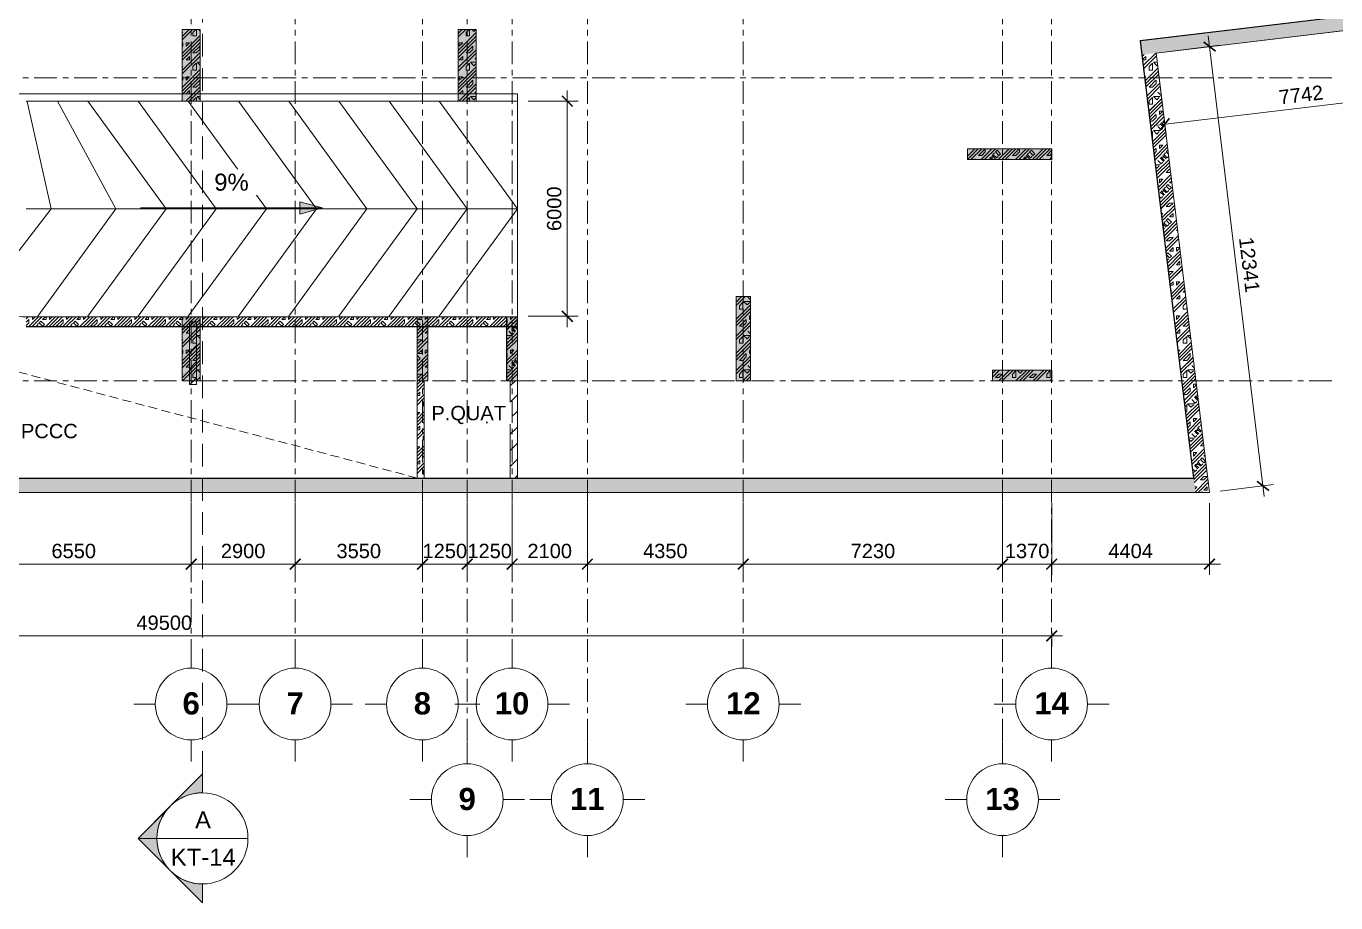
# Model space of a CAD drawing. Header units: millimetres. Extents: x -23040 to 110735, y -14554 to 50786.
# Drawn here: x 12400 to 48925, y -14554 to 9890 of the extents above; entities that cross this region are included whole.
import ezdxf

# ---------------------------------------------------------------- set-up
doc = ezdxf.new("R2010")
doc.units = ezdxf.units.MM
for name, pattern in [('Grid Line', [22.225, 12.7, -3.175, 3.175, -3.175]), ('HIDDEN', [0.375, 0.25, -0.125]), ('HIDDEN2', [4.7625, 3.175, -1.5875])]:
    doc.linetypes.add(name, pattern=pattern)
doc.layers.get('DEFPOINTS').update_dxf_attribs({"color": 230, "lineweight": 13})
for name, color, linetype, lineweight in [('A-DETL-THIN', 151, 'Continuous', 5), ('CHU', 181, 'Continuous', 5), ('DIM', 1, 'Continuous', 5), ('G-ANNO-DIMS', 111, 'Continuous', 5), ('G-ANNO-SYMB', 111, 'Continuous', 5), ('HATCH-1', 8, 'Continuous', 5), ('HATCH-TUONG', 152, 'Continuous', 9), ('KH', 6, 'Continuous', 5), ('KI-HIEU-1', 151, 'Continuous', 9), ('NET CAT', 3, 'Continuous', 5), ('NET THAY 1', 41, 'Continuous', 5), ('NET-CAT', 3, 'Continuous', 9), ('TRUC', 225, 'Continuous', 5)]:
    doc.layers.add(name, color=color, linetype=linetype, lineweight=lineweight)
doc.styles.add('Arial', font='arial.ttf')
doc.styles.add('Arial_13', font='arial.ttf', dxfattribs={"height": 476.25})
doc.styles.add('Arial_14', font='arial.ttf', dxfattribs={"height": 400})
doc.styles.add('Arial_B', font='arialbd.ttf', dxfattribs={"height": 619.047619})
doc.styles.add('TA1', font='arial.ttf')
doc.dimstyles.new('D_200_KTx2', dxfattribs={"dimtxt": 400, "dimasz": 300, "dimexe": 300, "dimexo": 300, "dimgap": 160, "dimtad": 1, "dimdec": 0, "dimzin": 9, "dimtxsty": 'TA1', "dimblk": 'ARCHTICK', "dimcen": 1, "dimdle": 300, "dimclrd": 256, "dimclre": 256, "dimclrt": 7, "dimadec": 0, "dimazin": 0, "dimtfac": 1, "dimtdec": 0, "dimtix": 1, "dimtmove": 1, "dimatfit": 3, "dimldrblk": 'ARCHTICK', "dimfxl": 1, "dimtolj": 1, "dimtzin": 0, "dimlwd": -1, "dimlwe": -1, "dimarcsym": 0})
pattern_1 = [(45, (95.25, 0), (-476.2456, 476.2456), []), (45, (190.5, 0), (-476.2456, 476.2456), []), (45, (0, 0), (-476.2456, 476.2456), []), (45, (476.25, 0), (-476.2456, 476.2456), []), (45, (571.5, 0), (-476.2456, 476.2456), []), (0, (381, 95.25), (0, 952.5), [95.25, -857.25]), (0, (476.25, 190.5), (0, 952.5), [95.25, -857.25]), (45, (381, 95.25), (0, 952.4912), [134.683, -1212.342]), (45, (476.25, 95.25), (0, 952.4912), [134.683, -1212.342]), (0, (381, 95.25), (0, 952.5), [95.25, -857.25]), (90, (-95.25, 95.25), (-952.5, 6e-14), [95.25, -857.25]), (90, (0, 95.25), (-952.5, 6e-14), [190.5, -762]), (45, (-95.25, 190.5), (0, 952.4912), [134.683, -1212.342]), (90, (762, 381), (-952.5, 6e-14), [95.25, -857.25]), (0, (666.75, 381), (0, 952.5), [95.25, -857.25]), (45, (666.75, 381), (0, 952.4912), [134.683, -1212.342]), (0, (857.25, 95.25), (0, 952.5), [95.25, -857.25]), (0, (857.25, 571.5), (0, 952.5), [95.25, -857.25]), (90, (1047.75, 666.75), (-952.5, 6e-14), [95.25, -857.25]), (45, (857.25, 571.5), (0, 952.4912), [269.367, -1077.659]), (45, (952.5, 571.5), (0, 952.4912), [134.683, -1212.342]), (45, (1143, 762), (0, 952.4912), [134.683, -1212.342]), (0, (1143, 857.25), (0, 952.5), [95.25, -857.25]), (90, (1143, 762), (-952.5, 6e-14), [95.25, -857.25]), (0, (476.25, 762), (0, 952.5), [95.25, -857.25]), (0, (666.75, 857.25), (0, 952.5), [95.25, -857.25]), (90, (571.5, 762), (-952.5, 6e-14), [95.25, -857.25]), (90, (666.75, 762), (-952.5, 6e-14), [95.25, -857.25]), (45, (476.25, 762), (0, 952.4912), [134.684, -1212.342]), (45, (666.75, 762), (0, 952.4912), [134.684, -1212.342]), (135, (119, 214.8), (-952.4912, 6e-14), [134.683, -1212.342]), (135, (238.1, 333.4), (-952.4912, 6e-14), [134.683, -1212.342]), (135, (309.56, 404.8), (-952.4912, 6e-14), [134.683, -1212.342]), (135, (333.4, 428.6), (-952.4912, 6e-14), [134.683, -1212.342]), (135, (381, 476.25), (-952.4912, 6e-14), [134.684, -1212.342]), (135, (404.8, 500.06), (-952.4912, 6e-14), [134.683, -1212.342]), (135, (476.25, 571.5), (-952.4912, 6e-14), [134.684, -1212.342]), (135, (523.9, 619.1), (-952.4912, 6e-14), [134.684, -1212.342]), (45, (119, 214.8), (0, 952.4912), [95.25, -1251.775]), (45, (238.1, 333.4), (0, 952.4912), [67.361, -1279.665]), (45, (404.8, 500.06), (0, 952.4912), [67.361, -1279.665]), (45, (309.56, 595.3), (0, 952.4912), [67.361, -1279.665]), (45, (476.25, 571.5), (0, 952.4912), [67.361, -1279.665]), (45, (381, 666.75), (0, 952.4912), [67.361, -1279.665]), (0, (24.2, 309.5), (0, 952.5), [190.043, -762.457]), (0, (238.1, 523.9), (0, 952.5), [95.25, -857.25])]
pattern_2 = [(45, (95.25, 0), (-476.2456, 476.2456), []), (45, (190.5, 0), (-476.2456, 476.2456), []), (45, (0, 0), (-476.2456, 476.2456), []), (45, (476.25, 0), (-476.2456, 476.2456), []), (45, (571.5, 0), (-476.2456, 476.2456), []), (0, (381, 95.25), (0, 952.5), [95.25, -857.25]), (0, (476.25, 190.5), (0, 952.5), [95.25, -857.25]), (45, (381, 95.25), (0, 952.4912), [134.684, -1212.342]), (45, (476.25, 95.25), (0, 952.4912), [134.684, -1212.342]), (0, (381, 95.25), (0, 952.5), [95.25, -857.25]), (90, (-95.25, 95.25), (-952.5, 6e-14), [95.25, -857.25]), (90, (0, 95.25), (-952.5, 6e-14), [190.5, -762]), (45, (-95.25, 190.5), (0, 952.4912), [134.684, -1212.342]), (90, (762, 381), (-952.5, 6e-14), [95.25, -857.25]), (0, (666.75, 381), (0, 952.5), [95.25, -857.25]), (45, (666.75, 381), (0, 952.4912), [134.683, -1212.342]), (0, (857.25, 95.25), (0, 952.5), [95.25, -857.25]), (0, (857.25, 571.5), (0, 952.5), [95.25, -857.25]), (90, (1047.75, 666.75), (-952.5, 6e-14), [95.25, -857.25]), (45, (857.25, 571.5), (0, 952.4912), [269.367, -1077.659]), (45, (952.5, 571.5), (0, 952.4912), [134.683, -1212.342]), (45, (1143, 762), (0, 952.4912), [134.684, -1212.342]), (0, (1143, 857.25), (0, 952.5), [95.25, -857.25]), (90, (1143, 762), (-952.5, 6e-14), [95.25, -857.25]), (0, (476.25, 762), (0, 952.5), [95.25, -857.25]), (0, (666.75, 857.25), (0, 952.5), [95.25, -857.25]), (90, (571.5, 762), (-952.5, 6e-14), [95.25, -857.25]), (90, (666.75, 762), (-952.5, 6e-14), [95.25, -857.25]), (45, (476.25, 762), (0, 952.4912), [134.684, -1212.342]), (45, (666.75, 762), (0, 952.4912), [134.683, -1212.342]), (135, (119, 214.8), (-952.4912, 6e-14), [134.684, -1212.342]), (135, (238.1, 333.4), (-952.4912, 6e-14), [134.684, -1212.342]), (135, (309.56, 404.8), (-952.4912, 6e-14), [134.684, -1212.342]), (135, (333.4, 428.6), (-952.4912, 6e-14), [134.683, -1212.342]), (135, (381, 476.25), (-952.4912, 6e-14), [134.683, -1212.342]), (135, (404.8, 500.06), (-952.4912, 6e-14), [134.684, -1212.342]), (135, (476.25, 571.5), (-952.4912, 6e-14), [134.683, -1212.342]), (135, (523.9, 619.1), (-952.4912, 6e-14), [134.684, -1212.342]), (45, (119, 214.8), (0, 952.4912), [95.25, -1251.776]), (45, (238.1, 333.4), (0, 952.4912), [67.361, -1279.665]), (45, (404.8, 500.06), (0, 952.4912), [67.361, -1279.665]), (45, (309.56, 595.3), (0, 952.4912), [67.361, -1279.665]), (45, (476.25, 571.5), (0, 952.4912), [67.361, -1279.665]), (45, (381, 666.75), (0, 952.4912), [67.361, -1279.665]), (0, (24.2, 309.5), (0, 952.5), [190.043, -762.457]), (0, (238.1, 523.9), (0, 952.5), [95.25, -857.25])]
pattern_3 = [(45, (0, 0), (-224.5064, 224.5064), [])]

# ---------------------------------------------------------------- blocks, each defined once
blk = doc.blocks.new('ALC1807-ASCENT PLAZA-KET CAU 1_rvt-1-MẶT BẰNG HẦM 1')
at = {"layer": 'HATCH-TUONG', "lineweight": 5}
h = blk.add_hatch(dxfattribs=at)
h.set_pattern_fill('FP_4', color=256, style=0, pattern_type=2)
h.set_pattern_definition(pattern_2)
h.paths.add_polyline_path([(43529, 9095), (104445, 16401), (104334, 16780), (43482, 9482)], flags=0)
h = blk.add_hatch(dxfattribs=at)
h.set_pattern_fill('FP_4', color=256, style=0, pattern_type=2)
h.set_pattern_definition(pattern_2)
h.paths.add_polyline_path([(45405, -3110), (43917, 9141), (43529, 9095), (45012, -3110)], flags=0)
h = blk.add_hatch(dxfattribs=at)
h.set_pattern_fill('FP_4', color=256, style=0, pattern_type=2)
h.set_pattern_definition(pattern_2)
h.paths.add_polyline_path([(26089, 1518), (26089, 1790), (12400, 1790), (12400, 1518), (22067, 1518)], flags=0)
h = blk.add_hatch(dxfattribs=at)
h.set_pattern_fill('FP_4', color=256, style=0, pattern_type=2)
h.set_pattern_definition(pattern_2)
h.paths.add_polyline_path([(45002, -3110), (45012, -3110), (44965, -2720), (-3499, -2720), (-3499, -3110), (33480, -3110)], flags=0)
at = {"layer": 'NET CAT'}
for points in [[(17251, 7810), (17251, 9800), (16751, 9800), (16751, 7810)], [(24451, 7810), (24951, 7810), (24951, 9800), (24451, 9800)], [(41001, 6175), (41001, 6475), (38651, 6475), (38651, 6175)], [(32601, 0), (32601, 2350), (32201, 2350), (32201, 0)], [(17251, 0), (17251, 1790), (16751, 1790), (16751, 0)], [(23601, 0), (23601, 1790), (23301, 1790), (23301, 0)], [(26101, 0), (26101, 1790), (25801, 1790), (25801, 0)], [(41001, 0), (41001, 300), (39351, 300), (39351, 0)]]:
    blk.add_hatch(color=256, dxfattribs=at).paths.add_polyline_path(points, flags=0)
at = {"layer": 'NET CAT', "lineweight": 13}
for p, q in [((17251, 9800), (16751, 9800)), ((16751, 9800), (16751, 7810)), ((17251, 7810), (17251, 9800)), ((24951, 9800), (24451, 9800)), ((24451, 9800), (24451, 7810)), ((24951, 7810), (24951, 9800)), ((41001, 6475), (38651, 6475)), ((38651, 6475), (38651, 6175)), ((41001, 6175), (41001, 6475)), ((38651, 6175), (41001, 6175)), ((32201, 2350), (32201, 0)), ((32601, 2350), (32201, 2350)), ((32601, 0), (32601, 2350)), ((16751, 1790), (16751, 0)), ((17251, 0), (17251, 1790)), ((23301, 1790), (23301, 0)), ((23601, 0), (23601, 1790)), ((25801, 1790), (25801, 0)), ((26101, 0), (26101, 1790)), ((41001, 300), (39351, 300)), ((39351, 300), (39351, 0)), ((41001, 0), (41001, 300)), ((16751, 0), (17251, 0)), ((23301, 0), (23601, 0)), ((25801, 0), (26101, 0)), ((32201, 0), (32601, 0))]:
    blk.add_line(p, q, dxfattribs=at)
at = {"layer": 'NET-CAT'}
for p, q in [((104321, 16789), (43471, 9491)), ((43917, 9141), (104435, 16400)), ((43471, 9491), (43473, 9481)), ((43473, 9481), (43520, 9094)), ((45405, -3110), (43917, 9141)), ((43520, 9094), (44953, -2710)), ((12400, 1508), (26099, 1508)), ((26099, 1518), (26099, 1790)), ((26099, 1508), (26099, 1518)), ((44953, -2710), (-3099, -2710)), ((-3499, -3110), (45002, -3110)), ((45002, -3110), (45012, -3110)), ((45012, -3110), (45405, -3110))]:
    blk.add_line(p, q, dxfattribs=at)
at = {"layer": 'NET-CAT', "lineweight": 9}
for p, q in [((43482, 9482), (104324, 16779)), ((43529, 9095), (43482, 9482)), ((44965, -2720), (43529, 9095)), ((26089, 1518), (12400, 1518)), ((26089, 1518), (26089, 1790)), ((-3109, -2720), (44955, -2720)), ((44965, -2720), (44955, -2720))]:
    blk.add_line(p, q, dxfattribs=at)
blk = doc.blocks.new('Railing - Railing-489562-MẶT BẰNG HẦM 1')
at = {"layer": 'NET THAY 1'}
for p, q in [((13227, 8000), (16751, 8000)), ((17251, 8000), (24451, 8000)), ((24951, 8000), (26101, 8000)), ((26101, 8000), (26101, 7800))]:
    blk.add_line(p, q, dxfattribs=at)
blk = doc.blocks.new('_ArchTick')
at = {"color": 0, "const_width": 0.15}
blk.add_lwpolyline([(-0.5, -0.5), (0.5, 0.5)], dxfattribs=at)
blk = doc.blocks.new('*D83')
at = {"layer": 'DEFPOINTS', "color": 0, "transparency": 16777216}
for p in [(10451, -3110), (17001, -3110), (17001, -5110)]:
    blk.add_point(p, dxfattribs=at)
at = {"layer": 'DIM', "transparency": 16777216}
for p, q in [((10451, -3410), (10451, -5410)), ((17001, -3410), (17001, -5410)), ((10151, -5110), (17301, -5110))]:
    blk.add_line(p, q, dxfattribs=at)
at = {"layer": 'DIM', "transparency": 16777216, "xscale": 300, "yscale": 300, "zscale": 300, "rotation": 180}
blk.add_blockref('_ArchTick', (10451, -5110), dxfattribs=at)
at = {"layer": 'DIM', "transparency": 16777216, "xscale": 300, "yscale": 300, "zscale": 300}
blk.add_blockref('_ArchTick', (17001, -5110), dxfattribs=at)
at = {"layer": 'DIM', "color": 7, "transparency": 16777216, "insert": (13726, -4746), "char_height": 400, "attachment_point": 5, "style": 'TA1'}
blk.add_mtext('\\A1;6550', dxfattribs=at)
blk = doc.blocks.new('*D84')
at = {"layer": 'DEFPOINTS', "color": 0, "transparency": 16777216}
for p in [(17001, -3110), (19901, -3110), (19901, -5110)]:
    blk.add_point(p, dxfattribs=at)
at = {"layer": 'DIM', "transparency": 16777216}
for p, q in [((17001, -3410), (17001, -5410)), ((19901, -3410), (19901, -5410)), ((16701, -5110), (20201, -5110))]:
    blk.add_line(p, q, dxfattribs=at)
at = {"layer": 'DIM', "transparency": 16777216, "xscale": 300, "yscale": 300, "zscale": 300, "rotation": 180}
blk.add_blockref('_ArchTick', (17001, -5110), dxfattribs=at)
at = {"layer": 'DIM', "transparency": 16777216, "xscale": 300, "yscale": 300, "zscale": 300}
blk.add_blockref('_ArchTick', (19901, -5110), dxfattribs=at)
at = {"layer": 'DIM', "color": 7, "transparency": 16777216, "insert": (18451, -4746), "char_height": 400, "attachment_point": 5, "style": 'TA1'}
blk.add_mtext('\\A1;2900', dxfattribs=at)
blk = doc.blocks.new('*D85')
at = {"layer": 'DEFPOINTS', "color": 0, "transparency": 16777216}
for p in [(19901, -3110), (23451, -3110), (23451, -5110)]:
    blk.add_point(p, dxfattribs=at)
at = {"layer": 'DIM', "transparency": 16777216}
for p, q in [((19901, -3410), (19901, -5410)), ((23451, -3410), (23451, -5410)), ((19601, -5110), (23751, -5110))]:
    blk.add_line(p, q, dxfattribs=at)
at = {"layer": 'DIM', "transparency": 16777216, "xscale": 300, "yscale": 300, "zscale": 300, "rotation": 180}
blk.add_blockref('_ArchTick', (19901, -5110), dxfattribs=at)
at = {"layer": 'DIM', "transparency": 16777216, "xscale": 300, "yscale": 300, "zscale": 300}
blk.add_blockref('_ArchTick', (23451, -5110), dxfattribs=at)
at = {"layer": 'DIM', "color": 7, "transparency": 16777216, "insert": (21676, -4746), "char_height": 400, "attachment_point": 5, "style": 'TA1'}
blk.add_mtext('\\A1;3550', dxfattribs=at)
blk = doc.blocks.new('*D86')
at = {"layer": 'DEFPOINTS', "color": 0, "transparency": 16777216}
for p in [(23451, -3110), (24701, -3110), (24701, -5110)]:
    blk.add_point(p, dxfattribs=at)
at = {"layer": 'DIM', "transparency": 16777216}
for p, q in [((23451, -3410), (23451, -5410)), ((24701, -3410), (24701, -5410)), ((23451, -5110), (23151, -5110)), ((23451, -5110), (24701, -5110)), ((24701, -5110), (25001, -5110))]:
    blk.add_line(p, q, dxfattribs=at)
at = {"layer": 'DIM', "transparency": 16777216, "xscale": 300, "yscale": 300, "zscale": 300}
blk.add_blockref('_ArchTick', (23451, -5110), dxfattribs=at)
at = {"layer": 'DIM', "transparency": 16777216, "xscale": 300, "yscale": 300, "zscale": 300, "rotation": 180}
blk.add_blockref('_ArchTick', (24701, -5110), dxfattribs=at)
at = {"layer": 'DIM', "color": 7, "transparency": 16777216, "insert": (24076, -4746), "char_height": 400, "attachment_point": 5, "style": 'TA1'}
blk.add_mtext('\\A1;1250', dxfattribs=at)
blk = doc.blocks.new('*D87')
at = {"layer": 'DEFPOINTS', "color": 0, "transparency": 16777216}
for p in [(24701, -3110), (25951, -3110), (25951, -5110)]:
    blk.add_point(p, dxfattribs=at)
at = {"layer": 'DIM', "transparency": 16777216}
for p, q in [((24701, -3410), (24701, -5410)), ((25951, -3410), (25951, -5410)), ((24701, -5110), (24401, -5110)), ((24701, -5110), (25951, -5110)), ((25951, -5110), (26251, -5110))]:
    blk.add_line(p, q, dxfattribs=at)
at = {"layer": 'DIM', "transparency": 16777216, "xscale": 300, "yscale": 300, "zscale": 300}
blk.add_blockref('_ArchTick', (24701, -5110), dxfattribs=at)
at = {"layer": 'DIM', "transparency": 16777216, "xscale": 300, "yscale": 300, "zscale": 300, "rotation": 180}
blk.add_blockref('_ArchTick', (25951, -5110), dxfattribs=at)
at = {"layer": 'DIM', "color": 7, "transparency": 16777216, "insert": (25326, -4746), "char_height": 400, "attachment_point": 5, "style": 'TA1'}
blk.add_mtext('\\A1;1250', dxfattribs=at)
blk = doc.blocks.new('*D88')
at = {"layer": 'DEFPOINTS', "color": 0, "transparency": 16777216}
for p in [(25951, -3110), (28051, -3110), (28051, -5110)]:
    blk.add_point(p, dxfattribs=at)
at = {"layer": 'DIM', "transparency": 16777216}
for p, q in [((25951, -3410), (25951, -5410)), ((28051, -3410), (28051, -5410)), ((25651, -5110), (28351, -5110))]:
    blk.add_line(p, q, dxfattribs=at)
at = {"layer": 'DIM', "transparency": 16777216, "xscale": 300, "yscale": 300, "zscale": 300, "rotation": 180}
blk.add_blockref('_ArchTick', (25951, -5110), dxfattribs=at)
at = {"layer": 'DIM', "transparency": 16777216, "xscale": 300, "yscale": 300, "zscale": 300}
blk.add_blockref('_ArchTick', (28051, -5110), dxfattribs=at)
at = {"layer": 'DIM', "color": 7, "transparency": 16777216, "insert": (27001, -4746), "char_height": 400, "attachment_point": 5, "style": 'TA1'}
blk.add_mtext('\\A1;2100', dxfattribs=at)
blk = doc.blocks.new('*D89')
at = {"layer": 'DEFPOINTS', "color": 0, "transparency": 16777216}
for p in [(28051, -3110), (32401, -3110), (32401, -5110)]:
    blk.add_point(p, dxfattribs=at)
at = {"layer": 'DIM', "transparency": 16777216}
for p, q in [((28051, -3410), (28051, -5410)), ((32401, -3410), (32401, -5410)), ((27751, -5110), (32701, -5110))]:
    blk.add_line(p, q, dxfattribs=at)
at = {"layer": 'DIM', "transparency": 16777216, "xscale": 300, "yscale": 300, "zscale": 300, "rotation": 180}
blk.add_blockref('_ArchTick', (28051, -5110), dxfattribs=at)
at = {"layer": 'DIM', "transparency": 16777216, "xscale": 300, "yscale": 300, "zscale": 300}
blk.add_blockref('_ArchTick', (32401, -5110), dxfattribs=at)
at = {"layer": 'DIM', "color": 7, "transparency": 16777216, "insert": (30226, -4746), "char_height": 400, "attachment_point": 5, "style": 'TA1'}
blk.add_mtext('\\A1;4350', dxfattribs=at)
blk = doc.blocks.new('*D90')
at = {"layer": 'DEFPOINTS', "color": 0, "transparency": 16777216}
for p in [(32401, -3110), (39631, -3110), (39631, -5110)]:
    blk.add_point(p, dxfattribs=at)
at = {"layer": 'DIM', "transparency": 16777216}
for p, q in [((32401, -3410), (32401, -5410)), ((39631, -3410), (39631, -5410)), ((32101, -5110), (39931, -5110))]:
    blk.add_line(p, q, dxfattribs=at)
at = {"layer": 'DIM', "transparency": 16777216, "xscale": 300, "yscale": 300, "zscale": 300, "rotation": 180}
blk.add_blockref('_ArchTick', (32401, -5110), dxfattribs=at)
at = {"layer": 'DIM', "transparency": 16777216, "xscale": 300, "yscale": 300, "zscale": 300}
blk.add_blockref('_ArchTick', (39631, -5110), dxfattribs=at)
at = {"layer": 'DIM', "color": 7, "transparency": 16777216, "insert": (36016, -4746), "char_height": 400, "attachment_point": 5, "style": 'TA1'}
blk.add_mtext('\\A1;7230', dxfattribs=at)
blk = doc.blocks.new('*D91')
at = {"layer": 'DEFPOINTS', "color": 0, "transparency": 16777216}
for p in [(39631, -3110), (41001, -3110), (41001, -5110)]:
    blk.add_point(p, dxfattribs=at)
at = {"layer": 'DIM', "transparency": 16777216}
for p, q in [((39631, -3410), (39631, -5410)), ((41001, -3410), (41001, -5410)), ((39631, -5110), (39331, -5110)), ((39631, -5110), (41001, -5110)), ((41001, -5110), (41301, -5110))]:
    blk.add_line(p, q, dxfattribs=at)
at = {"layer": 'DIM', "transparency": 16777216, "xscale": 300, "yscale": 300, "zscale": 300}
blk.add_blockref('_ArchTick', (39631, -5110), dxfattribs=at)
at = {"layer": 'DIM', "transparency": 16777216, "xscale": 300, "yscale": 300, "zscale": 300, "rotation": 180}
blk.add_blockref('_ArchTick', (41001, -5110), dxfattribs=at)
at = {"layer": 'DIM', "color": 7, "transparency": 16777216, "insert": (40316, -4746), "char_height": 400, "attachment_point": 5, "style": 'TA1'}
blk.add_mtext('\\A1;1370', dxfattribs=at)
blk = doc.blocks.new('*D92')
at = {"layer": 'DEFPOINTS', "color": 0, "transparency": 16777216}
for p in [(-8499, -6686), (41001, -6686), (41001, -7110)]:
    blk.add_point(p, dxfattribs=at)
at = {"layer": 'DIM', "transparency": 16777216}
for p, q in [((-8799, -7110), (41301, -7110)), ((-8499, -6986), (-8499, -7410)), ((41001, -6986), (41001, -7410))]:
    blk.add_line(p, q, dxfattribs=at)
at = {"layer": 'DIM', "transparency": 16777216, "xscale": 300, "yscale": 300, "zscale": 300, "rotation": 180}
blk.add_blockref('_ArchTick', (-8499, -7110), dxfattribs=at)
at = {"layer": 'DIM', "transparency": 16777216, "xscale": 300, "yscale": 300, "zscale": 300}
blk.add_blockref('_ArchTick', (41001, -7110), dxfattribs=at)
at = {"layer": 'DIM', "color": 7, "transparency": 16777216, "insert": (16251, -6746), "char_height": 400, "attachment_point": 5, "style": 'TA1'}
blk.add_mtext('\\A1;49500', dxfattribs=at)
blk = doc.blocks.new('*D113')
at = {"layer": 'DEFPOINTS', "color": 0, "transparency": 16777216}
for p in [(26101, 7800), (27492, 7800), (26101, 1800)]:
    blk.add_point(p, dxfattribs=at)
at = {"layer": 'DIM', "transparency": 16777216}
for p, q in [((27492, 1500), (27492, 8100)), ((26401, 7800), (27792, 7800)), ((26401, 1800), (27792, 1800))]:
    blk.add_line(p, q, dxfattribs=at)
at = {"layer": 'DIM', "transparency": 16777216, "xscale": 300, "yscale": 300, "zscale": 300}
for p, rotation in [((27492, 7800), 90), ((27492, 1800), 270)]:
    blk.add_blockref('_ArchTick', p, dxfattribs=dict(at, rotation=rotation))
at = {"layer": 'DIM', "color": 7, "transparency": 16777216, "insert": (27128, 4800), "char_height": 400, "attachment_point": 5, "rotation": 90, "style": 'TA1'}
blk.add_mtext('\\A1;6000', dxfattribs=at)
blk = doc.blocks.new('*D114')
at = {"layer": 'DEFPOINTS', "color": 0, "transparency": 16777216}
for p in [(43917, 9141), (51891, 7656), (44154, 7157)]:
    blk.add_point(p, dxfattribs=at)
at = {"layer": 'DIM', "transparency": 16777216}
for p, q in [((43952, 8843), (44190, 6859)), ((52139, 8113), (43857, 7121)), ((51856, 7954), (51805, 8376))]:
    blk.add_line(p, q, dxfattribs=at)
at = {"layer": 'DIM', "transparency": 16777216, "xscale": 300, "yscale": 300, "zscale": 300}
for p, rotation in [((51841, 8078), 6.830649259230679), ((44154, 7157), 186.8306492592307)]:
    blk.add_blockref('_ArchTick', p, dxfattribs=dict(at, rotation=rotation))
at = {"layer": 'DIM', "color": 7, "transparency": 16777216, "insert": (47955, 7976), "char_height": 400, "attachment_point": 5, "rotation": 6.8306, "style": 'TA1'}
blk.add_mtext('\\A1;7742', dxfattribs=at)
blk = doc.blocks.new('*D124')
at = {"layer": 'DEFPOINTS', "color": 0, "transparency": 16777216}
for p in [(41001, -3110), (45405, -3110), (45405, -5110)]:
    blk.add_point(p, dxfattribs=at)
at = {"layer": 'DIM', "transparency": 16777216}
for p, q in [((41001, -3410), (41001, -5410)), ((45405, -3410), (45405, -5410)), ((40701, -5110), (45705, -5110))]:
    blk.add_line(p, q, dxfattribs=at)
at = {"layer": 'DIM', "transparency": 16777216, "xscale": 300, "yscale": 300, "zscale": 300, "rotation": 180}
blk.add_blockref('_ArchTick', (41001, -5110), dxfattribs=at)
at = {"layer": 'DIM', "transparency": 16777216, "xscale": 300, "yscale": 300, "zscale": 300}
blk.add_blockref('_ArchTick', (45405, -5110), dxfattribs=at)
at = {"layer": 'DIM', "color": 7, "transparency": 16777216, "insert": (43203, -4746), "char_height": 400, "attachment_point": 5, "style": 'TA1'}
blk.add_mtext('\\A1;4404', dxfattribs=at)
blk = doc.blocks.new('*D125')
at = {"layer": 'DEFPOINTS', "color": 0, "transparency": 16777216}
for p in [(43917, 9141), (45406, 9322), (45405, -3110)]:
    blk.add_point(p, dxfattribs=at)
at = {"layer": 'DIM', "transparency": 16777216}
for p, q in [((46930, -3227), (45370, 9620)), ((44215, 9177), (45704, 9358)), ((45703, -3074), (47192, -2893))]:
    blk.add_line(p, q, dxfattribs=at)
at = {"layer": 'DIM', "transparency": 16777216, "xscale": 300, "yscale": 300, "zscale": 300}
for p, rotation in [((45406, 9322), 96.92598130922812), ((46894, -2929), 276.9259813092281)]:
    blk.add_blockref('_ArchTick', p, dxfattribs=dict(at, rotation=rotation))
at = {"layer": 'DIM', "color": 7, "transparency": 16777216, "insert": (46512, 3240), "char_height": 400, "attachment_point": 5, "rotation": 276.926, "style": 'TA1', "bg_fill": 3, "box_fill_scale": 1.1, "bg_fill_color": 256, "bg_fill_true_color": 13158600, "bg_fill_transparency": 0}
blk.add_mtext('\\A1;12341', dxfattribs=at)
blk = doc.blocks.new('Grid - FamilyAL-KH TRUC-550400-MẶT BẰNG HẦM 2')
at = {"layer": 'KH'}
for p, q in [((0, 7), (0, 4)), ((-8, -1), (-5, -1)), ((8, -1), (5, -1)), ((0, -9), (0, -6))]:
    blk.add_line(p, q, dxfattribs=at)
blk.add_circle((0, -1), 5, dxfattribs=at)
blk = doc.blocks.new('Section - Section Head - Filled-317961-MẶT BẰNG TẦNG 1')
at = {"layer": 'G-ANNO-SYMB'}
h = blk.add_hatch(color=256, dxfattribs=at)
edge = h.paths.add_edge_path(flags=0)
edge.add_line((-10.84, 4.49), (-6.35, 8.98))
edge.add_line((-6.35, 8.98), (-6.35, 6.35))
edge.add_arc((-6.35, 0), 6.35, 90, 135)
h = blk.add_hatch(color=256, dxfattribs=at)
edge = h.paths.add_edge_path(flags=0)
edge.add_arc((-6.35, 0), 6.35, 45, 90)
edge.add_line((-6.35, 6.35), (-6.35, 8.98))
edge.add_line((-6.35, 8.98), (-1.86, 4.49))
h = blk.add_hatch(color=256, dxfattribs=at)
edge = h.paths.add_edge_path(flags=0)
edge.add_arc((-6.35, 0), 6.36, 137.9216, 180)
edge.add_line((-12.71, 0), (-15.33, 0))
edge.add_line((-15.33, 0), (-11.07, 4.26))
h = blk.add_hatch(color=256, dxfattribs=at)
edge = h.paths.add_edge_path(flags=0)
edge.add_line((-1.63, 4.26), (2.63, 0))
edge.add_line((2.63, 0), (0.01, 0))
edge.add_arc((-6.35, 0), 6.36, 0, 42.0784)
for p, q in [((-6.35, 8.98), (-15.33, 0)), ((-6.35, 8.98), (-10.84, 4.49)), ((-6.35, 8.98), (2.63, 0)), ((-6.35, 6.35), (-6.35, 8.98)), ((-1.86, 4.49), (-6.35, 8.98)), ((-6.35, 8.98), (-6.35, 6.35)), ((-11.07, 4.26), (-15.33, 0)), ((2.63, 0), (-1.63, 4.26)), ((-15.33, 0), (-12.71, 0)), ((0.01, 0), (2.63, 0)), ((-12.7, 0), (-15.33, 0)), ((0, 0), (2.63, 0))]:
    blk.add_line(p, q, dxfattribs=at)
for radius, start, end in [(6.35, 360, 180), (6.35, 90, 135), (6.35, 45, 90), (6.36, 137.9216, 180), (6.36, 0, 42.0784), (6.35, 180, 360)]:
    blk.add_arc((-6.35, 0), radius, start, end, dxfattribs=at)

msp = doc.modelspace()

# ---------------------------------------------------------------- hatches: boundary and pattern name
at = {"layer": 'G-ANNO-DIMS'}
msp.add_hatch(color=256, dxfattribs=at).paths.add_polyline_path([(20663.8, 4821), (20028.8, 4991.1), (20028.8, 4650.8)], flags=0)
at = {"layer": 'HATCH-TUONG', "lineweight": 5}
h = msp.add_hatch(dxfattribs=at)
h.set_pattern_fill('FP_1', color=256, style=0, pattern_type=2)
h.set_pattern_definition(pattern_1)
h.paths.add_polyline_path([(43529.5, 9094.8), (104445.2, 16400.8), (104334.2, 16780.3), (43482.5, 9482)], flags=0)
h = msp.add_hatch(dxfattribs=at)
h.set_pattern_fill('FP_1', color=256, style=0, pattern_type=2)
h.set_pattern_definition(pattern_1)
h.paths.add_polyline_path([(45404.9, -3110.1), (43916.7, 9141.3), (43529.5, 9094.8), (45012.1, -3110.1)], flags=0)
h = msp.add_hatch(dxfattribs=at)
h.set_pattern_fill('FP_2', color=256, style=0, pattern_type=2)
h.set_pattern_definition(pattern_3)
h.paths.add_polyline_path([(17150.5, -100.1), (17150.5, 1649.9), (16950.5, 1649.9), (16950.5, -100.1)], flags=0)
h = msp.add_hatch(dxfattribs=at)
h.set_pattern_fill('FP_2', color=256, style=0, pattern_type=2)
h.set_pattern_definition(pattern_3)
h.paths.add_polyline_path([(26100.5, -2720.1), (26100.5, -0.1), (25900.5, -0.1), (25900.5, -2720.1)], flags=0)
h = msp.add_hatch(dxfattribs=at)
h.set_pattern_fill('FP_1', color=256, style=0, pattern_type=2)
h.set_pattern_definition(pattern_1)
h.paths.add_polyline_path([(45012.1, -3110.1), (44964.7, -2720.1), (-3499.5, -2720.1), (-3499.5, -3110.1), (45002, -3110.1)], flags=0)
at = {"layer": 'NET CAT'}
h = msp.add_hatch(dxfattribs=at)
h.set_pattern_fill('FP_1', color=256, style=0, pattern_type=2)
h.set_pattern_definition(pattern_1)
h.paths.add_polyline_path([(17250.5, 7799.9), (17250.5, 9799.9), (16750.5, 9799.9), (16750.5, 7799.9)], flags=0)
h = msp.add_hatch(dxfattribs=at)
h.set_pattern_fill('FP_1', color=256, style=0, pattern_type=2)
h.set_pattern_definition(pattern_1)
h.paths.add_polyline_path([(24450.5, 7799.9), (24950.5, 7799.9), (24950.5, 9799.9), (24450.5, 9799.9)], flags=0)
h = msp.add_hatch(dxfattribs=at)
h.set_pattern_fill('FP_1', color=256, style=0, pattern_type=2)
h.set_pattern_definition(pattern_1)
h.paths.add_polyline_path([(39200.5, 6174.9), (41000.5, 6174.9), (41000.5, 6474.9), (38650.5, 6474.9), (38650.5, 6174.9)], flags=0)
h = msp.add_hatch(dxfattribs=at)
h.set_pattern_fill('FP_1', color=256, style=0, pattern_type=2)
h.set_pattern_definition(pattern_1)
h.paths.add_polyline_path([(32600.5, -0.1), (32600.5, 2349.9), (32200.5, 2349.9), (32200.7, -0.1), (32468.8, -0.1)], flags=0)
h = msp.add_hatch(dxfattribs=at)
h.set_pattern_fill('FP_1', color=256, style=0, pattern_type=2)
h.set_pattern_definition(pattern_1)
h.paths.add_polyline_path([(16750.5, -0.1), (17250.5, -0.1), (17248.7, 1789.9), (16750.5, 1789.9)], flags=0)
h = msp.add_hatch(dxfattribs=at)
h.set_pattern_fill('FP_1', color=256, style=0, pattern_type=2)
h.set_pattern_definition(pattern_1)
h.paths.add_polyline_path([(23600.5, -0.1), (23598.7, 1789.9), (23300.5, 1789.9), (23300.5, -0.1), (23598.7, -0.1)], flags=0)
h = msp.add_hatch(dxfattribs=at)
h.set_pattern_fill('FP_1', color=256, style=0, pattern_type=2)
h.set_pattern_definition(pattern_1)
h.paths.add_polyline_path([(25800.5, -0.1), (26100.5, -0.1), (26100.5, 1789.9), (25800.5, 1789.9)], flags=0)
h = msp.add_hatch(dxfattribs=at)
h.set_pattern_fill('FP_1', color=256, style=0, pattern_type=2)
h.set_pattern_definition(pattern_1)
h.paths.add_polyline_path([(41000.5, -0.1), (41000.5, 299.9), (39350.5, 299.9), (39350.5, -0.1)], flags=0)

# ---------------------------------------------------------------- linework, layer by layer
at = {"lineweight": 5}
msp.add_lwpolyline([(7899.9, 16034.5), (8099.9, 16034.5), (8099.9, 12436.2, 0.4231744), (12399.9, 7999.9), (26100.8, 7999.9), (26100.8, 7799.9)], format="xyb", dxfattribs=at)
at = {"layer": 'A-DETL-THIN'}
for p, q in [((24450.7, 7799.9), (12398.2, 7799.9)), ((24450.7, 7799.9), (12398.2, 7799.9)), ((12430.7, 7791.5), (13099.1, 4799.9)), ((14900.8, 4799.9), (13271.6, 7799.9)), ((16300.8, 4799.9), (14121.2, 7799.9)), ((17700.8, 4799.9), (15521.2, 7799.9)), ((19100.8, 4799.9), (16921.2, 7799.9)), ((20500.8, 4799.9), (18321.2, 7799.9)), ((21900.8, 4799.9), (19721.2, 7799.9)), ((23300.8, 4799.9), (21121.2, 7799.9)), ((24700.8, 4799.9), (22521.2, 7799.9)), ((26100.8, 4799.9), (23921.2, 7799.9)), ((24950.7, 7799.9), (24450.7, 7799.9)), ((24950.7, 7799.9), (24450.7, 7799.9)), ((26100.8, 7799.9), (24950.7, 7799.9)), ((26100.8, 7799.9), (24950.7, 7799.9)), ((26100.8, 1789.9), (26100.8, 7799.9)), ((26100.8, 1789.9), (26100.8, 7799.9)), ((10862.6, 1903.1), (13099.1, 4799.9)), ((26100.8, 4799.9), (12398.2, 4799.9)), ((14900.8, 4799.9), (12721.2, 1799.9)), ((16300.8, 4799.9), (14121.2, 1799.9)), ((17700.8, 4799.9), (15521.2, 1799.9)), ((19100.8, 4799.9), (16921.2, 1799.9)), ((20500.8, 4799.9), (18321.2, 1799.9)), ((21900.8, 4799.9), (19721.2, 1799.9)), ((23300.8, 4799.9), (21121.2, 1799.9)), ((24700.8, 4799.9), (22521.2, 1799.9)), ((26100.8, 4799.9), (23921.2, 1799.9)), ((12401.9, 1789.9), (16748.7, 1789.9)), ((12401.9, 1789.9), (16748.7, 1789.9)), ((16748.7, 1789.9), (17248.7, 1789.9)), ((16748.7, 1789.9), (17248.7, 1789.9)), ((17248.7, 1789.9), (23298.7, 1789.9)), ((17248.7, 1789.9), (23298.7, 1789.9)), ((23298.7, 1789.9), (23598.7, 1789.9)), ((23298.7, 1789.9), (23598.7, 1789.9)), ((23598.7, 1789.9), (25800.7, 1789.9)), ((23598.7, 1789.9), (25800.7, 1789.9)), ((25800.7, 1789.9), (26100.7, 1789.9)), ((25800.7, 1789.9), (26100.7, 1789.9))]:
    msp.add_line(p, q, dxfattribs=at)
for start in [260.69442, 260.69598]:
    msp.add_arc((12401.9, 12314.8), 10524.8, start, 270, dxfattribs=at)
at = {"layer": 'G-ANNO-DIMS'}
for p, q in [((15583.8, 4821), (20663.8, 4821)), ((20663.8, 4821), (20028.8, 4991.1)), ((20028.8, 4991.1), (20028.8, 4650.8)), ((20028.8, 4650.8), (20663.8, 4821))]:
    msp.add_line(p, q, dxfattribs=at)
at = {"layer": 'G-ANNO-SYMB'}
msp.add_line((16045.5, -12757.5), (18585.5, -12757.5), dxfattribs=at)
at = {"layer": 'HATCH-1', "linetype": 'HIDDEN', "ltscale": 1000}
msp.add_line((23300.5, -2710.1), (-3099.5, 4315.8), dxfattribs=at)
at = {"layer": 'KI-HIEU-1', "linetype": 'HIDDEN2', "ltscale": 200}
msp.add_line((17315.5, -10961.4), (17315.5, 47719.9), dxfattribs=at)
at = {"layer": 'NET CAT', "lineweight": 13}
for p, q in [((17250.5, 9799.9), (16750.5, 9799.9)), ((16750.5, 9799.9), (16750.5, 7800.1)), ((17250.5, 7800.1), (17250.5, 9799.9)), ((24950.5, 9799.9), (24450.5, 9799.9)), ((24450.5, 9799.9), (24450.5, 7799.9)), ((24950.5, 7799.9), (24950.5, 9799.9)), ((39200.5, 6474.9), (38650.5, 6474.9)), ((38650.5, 6474.9), (38650.5, 6174.9)), ((41000.5, 6474.9), (39200.5, 6474.9)), ((41000.5, 6174.9), (41000.5, 6474.9)), ((38650.5, 6174.9), (39200.5, 6174.9)), ((39200.5, 6174.9), (41000.5, 6174.9)), ((32200.5, 2349.9), (32200.5, -0.1)), ((32600.5, 2349.9), (32200.5, 2349.9)), ((32600.5, 1999.9), (32600.5, 2349.9)), ((32600.5, -0.1), (32600.5, 1999.9)), ((16750.5, 1789.9), (16750.5, -0.1)), ((17250.5, -0.1), (17250.5, 1789.9)), ((23300.5, 1789.9), (23300.5, -0.1)), ((23600.5, -0.1), (23600.5, 1789.9)), ((25800.5, 1789.9), (25800.5, -0.1)), ((26100.5, -0.1), (26100.5, 1789.9)), ((41000.5, 299.9), (39350.5, 299.9)), ((39350.5, 299.9), (39350.5, -0.1)), ((41000.5, -0.1), (41000.5, 299.9)), ((16750.5, -0.1), (17248.7, -0.1)), ((23300.5, -0.1), (23598.7, -0.1)), ((25800.7, -0.1), (26100.5, -0.1)), ((32200.7, -0.1), (32600.5, -0.1)), ((39350.5, -0.1), (41000.5, -0.1))]:
    msp.add_line(p, q, dxfattribs=at)
at = {"layer": 'NET-CAT'}
for p, q in [((104321.3, 16788.8), (43471.3, 9490.7)), ((43916.7, 9141.3), (104837.8, 16447.9)), ((43471.3, 9490.7), (44953.4, -2710.1)), ((45404.9, -3110.1), (43916.7, 9141.3)), ((26099.1, 1488.3), (26099.1, 1789.9)), ((44953.4, -2710.1), (-3099.5, -2710.1)), ((-3499.5, -3110.1), (45404.9, -3110.1))]:
    msp.add_line(p, q, dxfattribs=at)
at = {"layer": 'NET-CAT', "lineweight": 15}
for p, q in [((43482.5, 9482), (104334.2, 16780.3)), ((44964.7, -2720.1), (43482.5, 9482)), ((16950.5, 1649.9), (16950.5, -0.1)), ((17150.5, 1649.9), (16950.5, 1649.9)), ((17150.5, -0.1), (17150.5, 1649.9)), ((16950.5, -0.1), (16950.5, -100.1)), ((16950.5, -100.1), (17150.5, -100.1)), ((17150.5, -100.1), (17150.5, -0.1)), ((23300.5, -0.1), (23300.5, -2720.1)), ((23500.5, -0.1), (23300.5, -0.1)), ((23500.5, -2720.1), (23500.5, -0.1)), ((25900.5, -0.1), (25900.5, -2720.1)), ((26100.5, -0.1), (25900.5, -0.1)), ((26100.5, -2720.1), (26100.5, -0.1)), ((-3109.5, -2720.1), (44964.7, -2720.1)), ((23300.5, -2720.1), (23500.5, -2720.1)), ((25900.5, -2720.1), (26100.5, -2720.1))]:
    msp.add_line(p, q, dxfattribs=at)
at = {"layer": 'TRUC', "linetype": 'Grid Line', "ltscale": 50}
for p, q in [((17000.5, 47249.9), (17000.5, -7610.1)), ((19900.5, 47249.9), (19900.5, -7610.1)), ((28050.5, 47249.9), (28050.5, -10277.6)), ((32400.5, 47249.9), (32400.5, -7610.1)), ((39630.5, 47249.9), (39630.5, -10277.6)), ((41000.5, 47249.9), (41000.5, -7610.1)), ((48819.1, 8449.9), (-17507, 8449.9)), ((48819.1, -0.1), (-15192.4, -0.1))]:
    msp.add_line(p, q, dxfattribs=at)

# ---------------------------------------------------------------- block references
at = {"lineweight": 5}
msp.add_blockref('Railing - Railing-489562-MẶT BẰNG HẦM 1', (0, 0), dxfattribs=at)
at = {"lineweight": 5, "xscale": 199.9999999999999, "yscale": 199.9999999999999, "zscale": 199.9999999999999, "rotation": 180}
for p in [(17000.5, -9210.1), (19900.5, -9210.1), (23450.5, -9210.1), (25950.5, -9210.1), (32400.5, -9210.1), (41000.5, -9210.1), (24700.5, -11877.6), (28050.5, -11877.6), (39630.5, -11877.6)]:
    msp.add_blockref('Grid - FamilyAL-KH TRUC-550400-MẶT BẰNG HẦM 2', p, dxfattribs=at)
at = {"layer": 'G-ANNO-SYMB', "xscale": 199.9999999999999, "yscale": 199.9999999999999, "zscale": 199.9999999999999, "rotation": 90}
msp.add_blockref('Section - Section Head - Filled-317961-MẶT BẰNG TẦNG 1', (17315.5, -11487.5), dxfattribs=at)

# ---------------------------------------------------------------- texts
at = {"layer": 'G-ANNO-SYMB', "attachment_point": 2, "line_spacing_factor": 0.941778, "style": 'Arial'}
for s, insert, char_height, width in [('A', (17331.8, -12004.2), 476.2, 443.133), ('KT-14', (17339.8, -13043.3), 476.25, 2240.682)]:
    msp.add_mtext(s, dxfattribs=dict(at, insert=insert, char_height=char_height, width=width))
at = {"layer": 'KH', "attachment_point": 2, "line_spacing_factor": 0.941778, "style": 'Arial_B'}
for s, insert, char_height, width in [('\\fArial|b1|i0|c0|p34|;6', (17000.8, -8682.2), 619.048, 558.244), ('\\fArial|b1|i0|c0|p34|;7', (19900.8, -8682.2), 619.048, 558.244), ('\\fArial|b1|i0|c0|p34|;8', (23450.8, -8682.2), 619.048, 558.244), ('10', (25950.8, -8682.2), 619.05, 1116.488), ('12', (32400.8, -8682.2), 619.05, 1116.488), ('14', (41000.8, -8682.2), 619.05, 1116.488), ('\\fArial|b1|i0|c0|p34|;9', (24700.8, -11349.8), 619.048, 558.244), ('11', (28050.8, -11349.8), 619.05, 1116.488), ('13', (39630.8, -11349.8), 619.05, 1116.488)]:
    msp.add_mtext(s, dxfattribs=dict(at, insert=insert, char_height=char_height, width=width))

# ---------------------------------------------------------------- dimensions: what is measured, and where the dimension line sits
at = {"layer": 'DIM'}
for base, p1, p2, angle, picture, middle in [((44154.4, 7156.9), (51891.5, 7656.4), (43916.7, 9141.3), 6.83065, '*D114', (47954.8, 7975.5)), ((27491.8, 7799.9), (26100.8, 1799.9), (26100.8, 7799.9), 90, '*D113', (27127.6, 4799.9))]:
    dim = msp.add_linear_dim(base=base, p1=p1, p2=p2, angle=angle, dimstyle='D_200_KTx2', dxfattribs=at)
    dim.commit()
    dim.dimension.update_dxf_attribs({"geometry": picture, "text_midpoint": middle})
for base, p1, p2, picture, middle in [((17000.5, -5110.1), (10450.5, -3110.1), (17000.5, -3110.1), '*D83', (13725.5, -4745.8)), ((19900.5, -5110.1), (17000.5, -3110.1), (19900.5, -3110.1), '*D84', (18450.5, -4745.8)), ((23450.5, -5110.1), (19900.5, -3110.1), (23450.5, -3110.1), '*D85', (21675.5, -4745.7)), ((24700.5, -5110.1), (23450.5, -3110.1), (24700.5, -3110.1), '*D86', (24075.5, -4745.8)), ((25950.5, -5110.1), (24700.5, -3110.1), (25950.5, -3110.1), '*D87', (25325.5, -4745.8)), ((28050.5, -5110.1), (25950.5, -3110.1), (28050.5, -3110.1), '*D88', (27000.5, -4745.8)), ((32400.5, -5110.1), (28050.5, -3110.1), (32400.5, -3110.1), '*D89', (30225.5, -4745.7)), ((39630.5, -5110.1), (32400.5, -3110.1), (39630.5, -3110.1), '*D90', (36015.5, -4745.7)), ((41000.5, -5110.1), (39630.5, -3110.1), (41000.5, -3110.1), '*D91', (40315.5, -4745.7)), ((45404.9, -5110.1), (41000.5, -3110.1), (45404.9, -3110.1), '*D124', (43202.7, -4745.8)), ((41000.5, -7110.1), (-8499.5, -6685.8), (41000.5, -6685.8), '*D92', (16250.5, -6745.8))]:
    dim = msp.add_linear_dim(base=base, p1=p1, p2=p2, dimstyle='D_200_KTx2', dxfattribs=at)
    dim.commit()
    dim.dimension.update_dxf_attribs({"geometry": picture, "text_midpoint": middle})

# ---------------------------------------------------------------- next in the draw order: texts
at = {"layer": 'CHU', "color": 7, "insert": (23701.5, -697.9), "char_height": 400, "width": 2151.3, "attachment_point": 1, "line_spacing_factor": 0.936439, "style": 'Arial_14', "bg_fill": 3, "box_fill_scale": 1.25, "bg_fill_color": 256, "bg_fill_true_color": 13158600, "bg_fill_transparency": 0}
msp.add_mtext('\\pt2540,5080,7620,10160,12700,15240,17780,20320,22860,25400,27940,30480,33020,35560,38100,40640,43180,45720,48260,50800,53340,55880,58420,60960,63500,66040,68580,71120,73660,76200,78740,81280;P.QUẠT', dxfattribs=at)
at = {"layer": 'G-ANNO-DIMS', "insert": (17645.2, 5779.2), "char_height": 476.25, "width": 1148.648, "attachment_point": 1, "line_spacing_factor": 0.941778, "style": 'Arial_13', "bg_fill": 3, "box_fill_scale": 1.25, "bg_fill_color": 256, "bg_fill_true_color": 13158600, "bg_fill_transparency": 0}
msp.add_mtext('9%', dxfattribs=at)

# ---------------------------------------------------------------- next in the draw order: hatches: boundary and pattern name
at = {"layer": 'HATCH-TUONG', "lineweight": 5}
h = msp.add_hatch(dxfattribs=at)
h.set_pattern_fill('FP_4', color=256, style=0, pattern_type=2)
h.set_pattern_definition([(45, (32231.9, -18888), (-476.246, 476.246), []), (45, (32327.16, -18888), (-476.246, 476.246), []), (45, (32136.66, -18888), (-476.246, 476.246), []), (45, (32612.9, -18888), (-476.246, 476.246), []), (45, (32708.16, -18888), (-476.246, 476.246), []), (0, (32517.7, -18792.75), (0, 952.5), [95.25, -857.25]), (0, (32612.9, -18697.5), (0, 952.5), [95.25, -857.25]), (45, (32517.66, -18792.75), (0, 952.491), [134.684, -1212.34]), (45, (32612.9, -18792.75), (0, 952.491), [134.684, -1212.34]), (0, (32517.7, -18792.75), (0, 952.5), [95.25, -857.25]), (90, (32041.4, -18792.75), (-952.5, 6e-14), [95.25, -857.25]), (90, (32136.7, -18792.75), (-952.5, 6e-14), [190.5, -762]), (45, (32041.4, -18697.5), (0, 952.491), [134.684, -1212.34]), (90, (32898.7, -18507), (-952.5, 6e-14), [95.25, -857.25]), (0, (32803.4, -18507), (0, 952.5), [95.25, -857.25]), (45, (32803.4, -18507), (0, 952.491), [134.683, -1212.34]), (0, (32993.9, -18792.75), (0, 952.5), [95.25, -857.25]), (0, (32993.9, -18316.5), (0, 952.5), [95.25, -857.25]), (90, (33184.4, -18221.25), (-952.5, 6e-14), [95.25, -857.25]), (45, (32993.9, -18316.5), (0, 952.491), [269.367, -1077.66]), (45, (33089.16, -18316.5), (0, 952.491), [134.683, -1212.34]), (45, (33279.66, -18126), (0, 952.491), [134.684, -1212.34]), (0, (33279.7, -18030.75), (0, 952.5), [95.25, -857.25]), (90, (33279.7, -18126), (-952.5, 6e-14), [95.25, -857.25]), (0, (32612.9, -18126), (0, 952.5), [95.25, -857.25]), (0, (32803.4, -18030.75), (0, 952.5), [95.25, -857.25]), (90, (32708.2, -18126), (-952.5, 6e-14), [95.25, -857.25]), (90, (32803.4, -18126), (-952.5, 6e-14), [95.25, -857.25]), (45, (32612.9, -18126), (0, 952.491), [134.684, -1212.34]), (45, (32803.4, -18126), (0, 952.491), [134.683, -1212.34]), (135, (32255.64, -18673.2), (-952.491, 6e-14), [134.684, -1212.34]), (135, (32374.8, -18554.6), (-952.491, 6e-14), [134.684, -1212.34]), (135, (32446.2, -18483.2), (-952.491, 6e-14), [134.684, -1212.34]), (135, (32470, -18459.4), (-952.491, 6e-14), [134.683, -1212.34]), (135, (32517.66, -18411.75), (-952.491, 6e-14), [134.683, -1212.34]), (135, (32541.5, -18387.94), (-952.491, 6e-14), [134.684, -1212.34]), (135, (32612.9, -18316.5), (-952.491, 6e-14), [134.683, -1212.34]), (135, (32660.5, -18268.9), (-952.491, 6e-14), [134.684, -1212.34]), (45, (32255.64, -18673.2), (0, 952.491), [95.25, -1251.776]), (45, (32374.8, -18554.6), (0, 952.491), [67.36, -1279.665]), (45, (32541.5, -18387.94), (0, 952.491), [67.36, -1279.665]), (45, (32446.2, -18292.7), (0, 952.491), [67.36, -1279.665]), (45, (32612.9, -18316.5), (0, 952.491), [67.36, -1279.665]), (45, (32517.66, -18221.25), (0, 952.491), [67.36, -1279.665]), (0, (32160.9, -18578.5), (0, 952.5), [190.043, -762.457]), (0, (32374.8, -18364.1), (0, 952.5), [95.25, -857.25])])
h.paths.add_polyline_path([(23500.5, -2710.1), (23500.5, -0.1), (23300.5, -0.1), (23300.5, -2710.1)])

# ---------------------------------------------------------------- next in the draw order: linework, layer by layer
at = {"layer": 'TRUC', "linetype": 'Grid Line', "ltscale": 50}
for p, q in [((23450.5, 47249.9), (23450.5, -7610.1)), ((24700.5, 47249.9), (24700.5, -10277.6)), ((25950.5, 47249.9), (25950.5, -7610.1))]:
    msp.add_line(p, q, dxfattribs=at)

# ---------------------------------------------------------------- next in the draw order: block references
at = {"lineweight": 5}
msp.add_blockref('ALC1807-ASCENT PLAZA-KET CAU 1_rvt-1-MẶT BẰNG HẦM 1', (0, 0), dxfattribs=at)

# ---------------------------------------------------------------- next in the draw order: dimensions: what is measured, and where the dimension line sits
at = {"layer": 'DIM'}
dim = msp.add_aligned_dim(p1=(45404.9, -3110.1), p2=(43916.7, 9141.3), distance=-1500, dimstyle='D_200_KTx2', override={"dimtfill": 1, "dimarcsym": 2}, dxfattribs=at)
dim.commit()
dim.dimension.update_dxf_attribs({"geometry": '*D125', "text_midpoint": (46511.6, 3240.4)})

# ---------------------------------------------------------------- next in the draw order: linework, layer by layer
msp.add_lwpolyline([(-11599.5, 45449.9), (42598.9, 45449.9), (44175.6, 34340.2), (74790.8, 41694.1), (76676.9, 35837.7), (97229.9, 42457.2), (104837.8, 16447.9), (43916.7, 9141.3), (45404.9, -3110.1), (-3499.5, -3110.1), (-3499.5, 18489.9), (-9221.1, 18489.9), (-11599.5, 20083.7)], close=True, dxfattribs=at)

# ---------------------------------------------------------------- next in the draw order: texts
at = {"layer": 'CHU', "color": 7, "insert": (5337.8, -1198.9), "char_height": 400, "width": 9152.62, "attachment_point": 1, "line_spacing_factor": 0.936439, "style": 'Arial_14', "bg_fill": 3, "box_fill_scale": 1.25, "bg_fill_color": 256, "bg_fill_true_color": 13158600, "bg_fill_transparency": 0}
msp.add_mtext('\\pt2540,5080,7620,10160,12700,15240,17780,20320,22860,25400,27940,30480,33020,35560,38100,40640,43180,45720,48260,50800,53340,55880,58420,60960,63500,66040,68580,71120,73660,76200,78740,81280;BỂ NƯỚC SINH HOẠT VÀ PCCC              ', dxfattribs=at)

doc.saveas('drawing.dxf')
